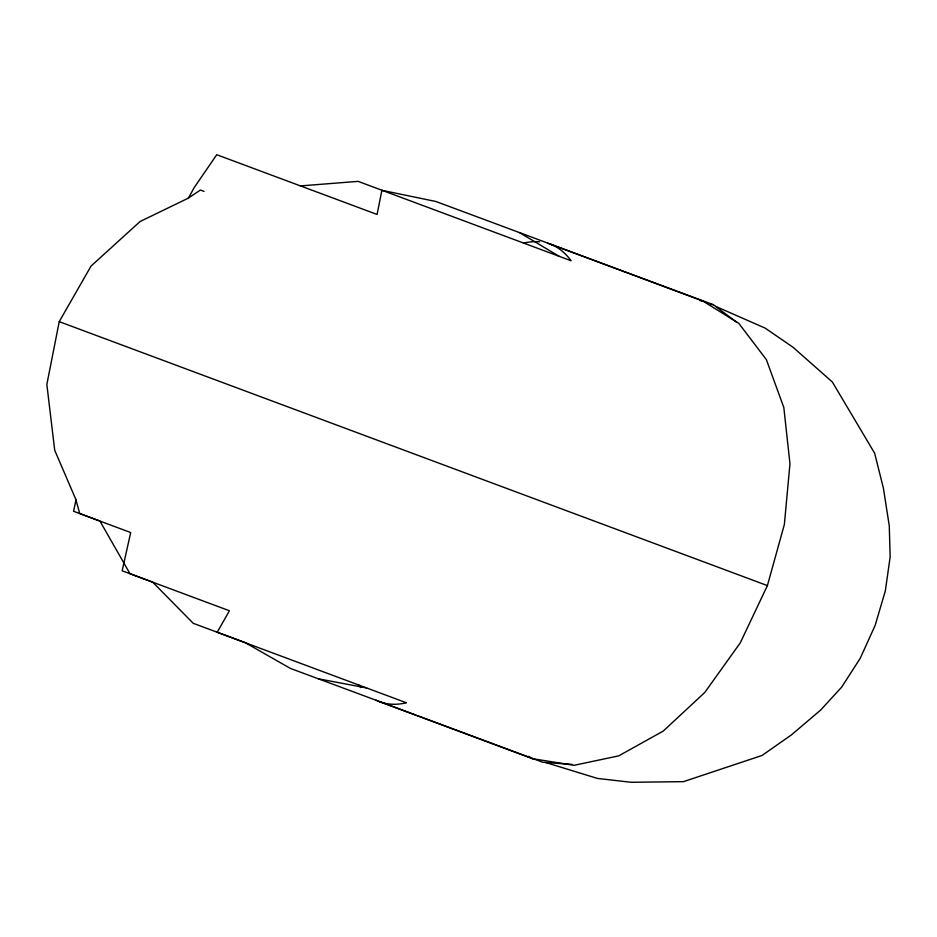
<?xml version="1.0" encoding="UTF-8"?>
<svg xmlns="http://www.w3.org/2000/svg" width="937" height="937" viewBox="0 0 937 937"><rect width="100%" height="100%" fill="white"/><g stroke="black" fill="none" stroke-linecap="round" stroke-linejoin="round"><path stroke-width="1.41" d="M381.909 190.258L377.084 214.456L216.74 154.722L194.135 187.681L188.407 198.105L140.105 221.507L91.053 266.061L59.242 321.649L46.85 384.463L54.709 450.252L76.014 499.854L73.566 511.251L130.7 532.544L122.161 570.797L229.424 610.76L217.208 632.264L406.389 702.773A242.718 97.565 -69.6 0 1 376.053 700.162M379.743 701.754L532.403 758.677L574.065 765.306L618.701 755.878L663.267 731.059L704.718 692.525L740.242 642.911L767.403 585.59L784.363 524.474L789.961 463.721L783.824 407.478L766.349 359.585L738.743 323.288L702.891 301.07L550.242 244.147M187.95 198.328L200.459 190.035L204.055 191.382M300.496 185.913L358.098 181.368L571.078 260.767A242.718 97.565 -69.6 0 0 547.7 243.304M710.48 304.455L713.28 304.666L736.857 322.387M572.214 764.416L542.828 762.285L417.398 715.634M700.021 300.613L702.891 301.07M318.334 678.798L366.648 687.957M382.437 190.422L435.869 201.49L713.28 304.666M545.709 762.519L597.466 778.436L631.093 782.278L683.46 781.657L762.039 755.468L791.46 734.877L820.648 710.059L841.625 687.184L860.201 658.348L875.099 625.518L885.324 590.931L890.15 556.953L889.272 525.88L883.392 488.107L874.643 453.227L832.361 382.015L793.135 347.346L765.224 328.149L715.657 306.376M59.242 321.649L767.403 585.59M416.04 715.13L290.376 668.397L245.178 642.641L193.233 623.316L152.696 582.146L129.974 573.702L99.931 521.066L79.75 513.558L75.815 499.409M519.531 232.61L559.073 256.269M528.691 756.382L532.403 758.677M360.768 687.582A242.718 97.565 -69.6 0 1 358.918 685.146M523.596 243.128A242.718 97.565 -69.6 0 1 539.642 241.793"/></g></svg>
